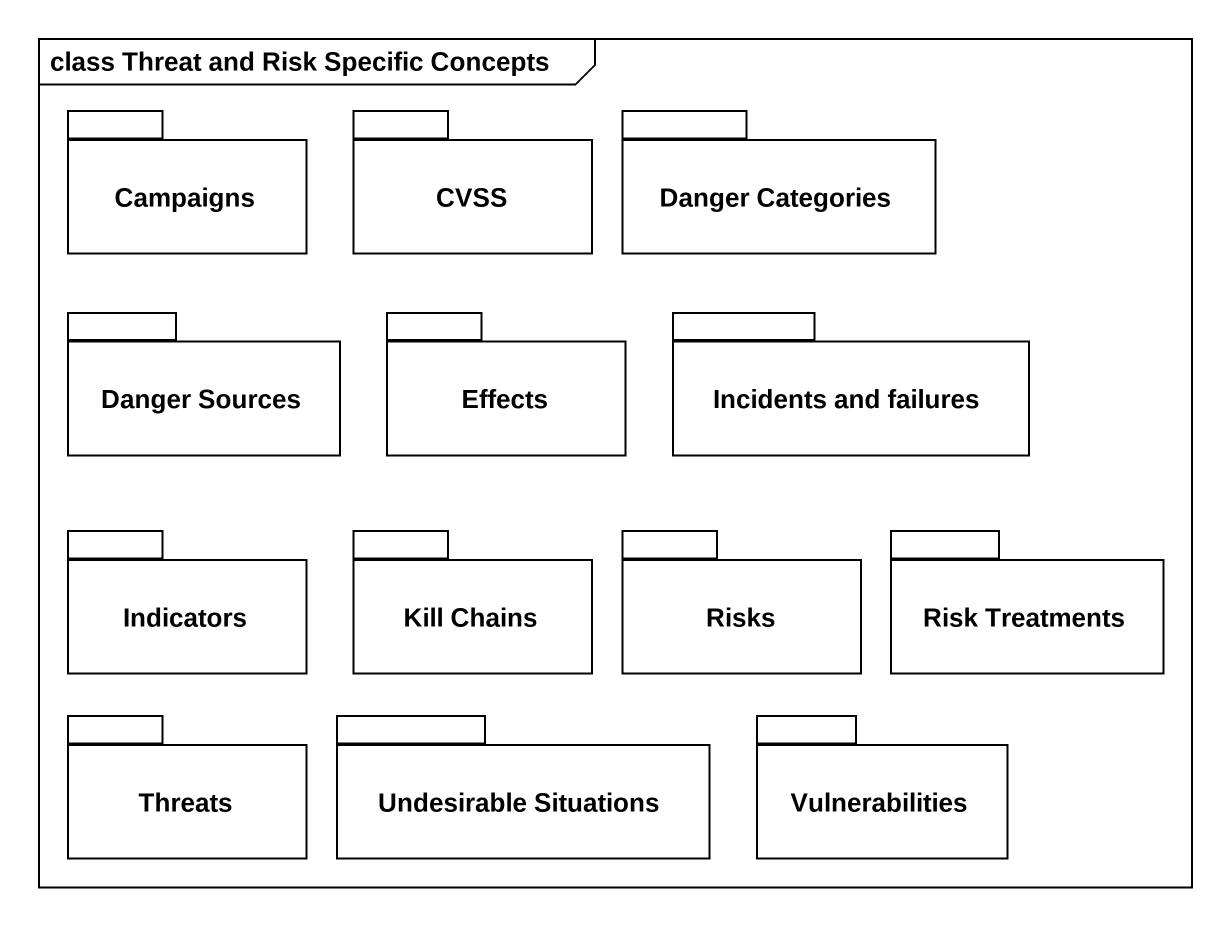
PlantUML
@startuml
mainframe class Threat and Risk Specific Concepts
package Campaigns {
}
package CVSS {
}
package "Danger Categories" as Danger_Categories {
}
package "Danger Sources" as Danger_Sources {
}
package Effects {
}
package "Incidents and failures" as Incidents_and_failures {
}
package Indicators {
}
package "Kill Chains" as Kill_Chains {
}
package Risks {
}
package "Risk Treatments" as Risk_Treatments {
}
package Threats {
}
package "Undesirable Situations" as Undesirable_Situations {
}
package Vulnerabilities {
}
@enduml
